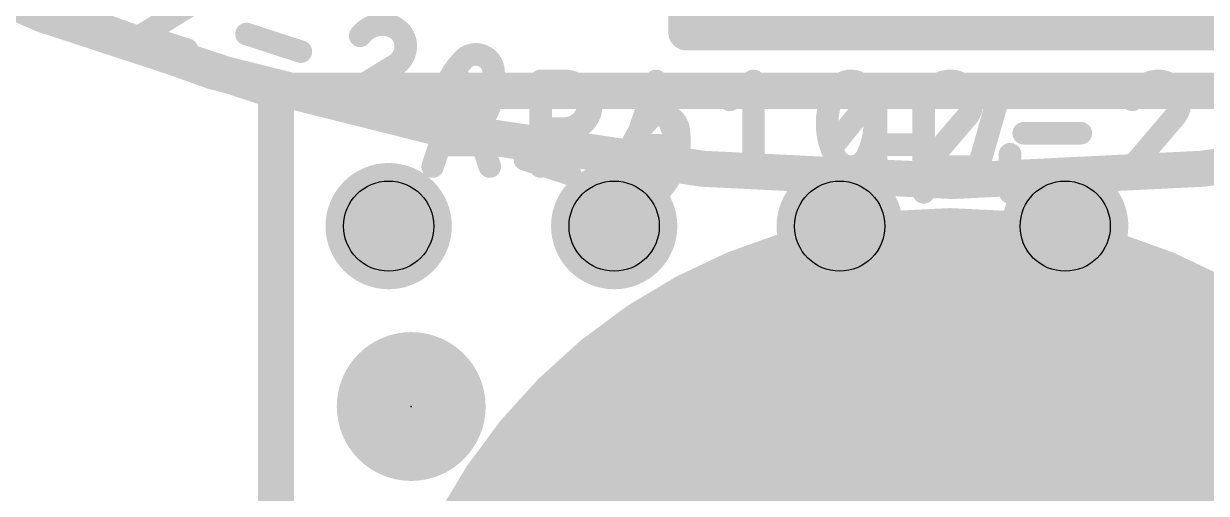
# Model space of a CAD drawing. Extents: x -30 to 92, y -59 to 43.
# Drawn here: x 9.37 to 16.03, y 5.48 to 8.13 of the extents above; entities that cross this region are included whole.
import ezdxf

# ---------------------------------------------------------------- set-up
doc = ezdxf.new("R2010")
doc.units = 0
for name, color, linetype in [('1', 12, 'CONTINUOUS'), ('16', 132, 'CONTINUOUS'), ('17', 110, 'CONTINUOUS'), ('20', 53, 'CONTINUOUS'), ('21', 41, 'CONTINUOUS'), ('23', 53, 'CONTINUOUS'), ('24', 53, 'CONTINUOUS'), ('25', 253, 'CONTINUOUS'), ('27', 253, 'CONTINUOUS'), ('29', 253, 'CONTINUOUS'), ('30', 253, 'CONTINUOUS')]:
    doc.layers.add(name, color=color, linetype=linetype)

# ---------------------------------------------------------------- blocks, each defined once
blk = doc.blocks.new('PIE')
at = {"const_width": 0.5}
blk.add_lwpolyline([(0, -0.25, 1), (0, 0.25, 1), (0, -0.25)], format="xyb", dxfattribs=at)
blk = doc.blocks.new('ROUNDP')
at = {"const_width": 0.5}
blk.add_lwpolyline([(0, -0.25, 1), (0, 0.25, 1), (0, -0.25)], format="xyb", dxfattribs=at)

msp = doc.modelspace()

# ---------------------------------------------------------------- linework, layer by layer
at = {"layer": '1'}
for points, const_width in [([(0.254, 21.59, 0.4142), (14.605, 7.239)], 0.2032), ([(14.605, 7.239, 0.4142), (28.956, 21.59)], 0.2032), ([(14.605, 7.2898, 1), (14.605, 7.1882)], 0.1016), ([(14.605, 7.1882, 1), (14.605, 7.2898)], 0.1016)]:
    msp.add_lwpolyline(points, format="xyb", dxfattribs=dict(at, const_width=const_width))
at = {"layer": '16'}
for points, const_width in [([(14.605, 7.239, 0.4142), (28.9878, 21.6218)], 0.2032), ([(0.2858, 21.5583, 0.4142), (14.605, 7.239)], 0.2032), ([(10.8458, 7.747, 1), (10.7442, 7.747)], 0.1016), ([(10.795, 7.7978, 1), (10.795, 7.6962)], 0.1016), ([(14.605, 7.2898, 1), (14.605, 7.1882)], 0.1016), ([(14.605, 7.1882, 1), (14.605, 7.2898)], 0.1016)]:
    msp.add_lwpolyline(points, format="xyb", dxfattribs=dict(at, const_width=const_width))
at = {"layer": '16', "const_width": 0.2032}
for points in [[(10.795, 3.81), (10.795, 7.747)], [(10.795, 7.747), (18.415, 7.747)]]:
    msp.add_lwpolyline(points, dxfattribs=at)
at = {"layer": '20'}
for points, const_width in [([(10.795, 35.433, 0.762), (10.795, 7.747)], 0.2032), ([(10.8458, 7.747, 1), (10.7442, 7.747)], 0.1016), ([(10.7815, 7.698, 1), (10.8085, 7.796)], 0.1016)]:
    msp.add_lwpolyline(points, format="xyb", dxfattribs=dict(at, const_width=const_width))
at = {"layer": '20', "const_width": 0.2032}
msp.add_lwpolyline([(10.795, 7.747), (10.795, 3.81)], dxfattribs=at)
at = {"layer": '20'}
for centre in [(11.43, 6.985), (12.7, 6.985), (13.97, 6.985), (15.24, 6.985)]:
    msp.add_circle(centre, 0.254, dxfattribs=at)
at = {"layer": '21'}
for points, const_width in [([(14.605, 7.239, 1), (14.605, 35.941, 1), (14.605, 7.239)], 0.2032), ([(13.105, 8.125, 1), (13.105, 8.025)], 0.1), ([(13.055, 8.075, 1), (13.155, 8.075)], 0.1), ([(16.055, 8.075, 1), (16.155, 8.075)], 0.1)]:
    msp.add_lwpolyline(points, format="xyb", dxfattribs=dict(at, const_width=const_width))
at = {"layer": '21', "const_width": 0.2}
for points in [[(13.105, 11.102), (13.105, 8.075)], [(16.105, 8.075), (16.105, 10.852)], [(13.105, 8.075), (16.105, 8.075)]]:
    msp.add_lwpolyline(points, dxfattribs=at)
at = {"layer": '23'}
msp.add_point((11.557, 5.969), dxfattribs=at)
at = {"layer": '24'}
msp.add_point((11.557, 5.969), dxfattribs=at)
at = {"layer": '25', "const_width": 0.127}
for points in [[(14.1748, 7.1755), (14.1748, 7.6581)], [(14.4429, 7.6581), (14.4429, 7.1755)], [(14.849, 7.6581), (14.7417, 7.2827)], [(14.1748, 7.4436), (14.4429, 7.4436)], [(14.9294, 7.39), (14.9294, 7.1755)], [(14.7417, 7.2827), (15.0098, 7.2827)]]:
    msp.add_lwpolyline(points, dxfattribs=at)
at = {"layer": '25', "const_width": 0.0635}
for points in [[(14.2065, 7.6581, 1), (14.143, 7.6581)], [(14.4746, 7.6581, 1), (14.4111, 7.6581)], [(14.8795, 7.6494, 1), (14.8184, 7.6668)], [(14.1748, 7.4754, 1), (14.1748, 7.4119)], [(14.4429, 7.4119, 1), (14.4429, 7.4754)], [(14.9611, 7.39, 1), (14.8976, 7.39)], [(14.7417, 7.3145, 1), (14.7417, 7.251)], [(15.0098, 7.251, 1), (15.0098, 7.3145)], [(14.7112, 7.2915, 1), (14.7722, 7.274)], [(14.143, 7.1755, 1), (14.2065, 7.1755)], [(14.4111, 7.1755, 1), (14.4746, 7.1755)], [(14.8976, 7.1755, 1), (14.9611, 7.1755)]]:
    msp.add_lwpolyline(points, format="xyb", dxfattribs=at)
at = {"layer": '27'}
for points, const_width in [([(9.6461, 8.1893, 0.3204), (9.7561, 8.224)], 0.127), ([(10.6393, 8.0973, 1), (10.6197, 8.0369)], 0.0635), ([(11.4429, 8.1129, 0.3252), (11.2696, 8.0565)], 0.127), ([(11.5204, 7.9609, 0.4142), (11.4429, 8.1129)], 0.127), ([(11.4527, 8.1431, 1), (11.4331, 8.0827)], 0.0635), ([(11.4331, 8.0827, 1), (11.4527, 8.1431)], 0.0635), ([(10.0502, 8.0914, 1), (10.0306, 8.031)], 0.0635), ([(10.0238, 8.0882, 1), (10.0571, 8.0341)], 0.0635), ([(11.2438, 8.0751, 1), (11.2953, 8.0378)], 0.0635), ([(10.2856, 7.9481, 1), (10.3052, 8.0085)], 0.0635), ([(10.9257, 7.9375, 1), (10.9453, 7.9979)], 0.0635), ([(11.4532, 7.884, 0.2053), (11.5204, 7.9609)], 0.127), ([(11.4902, 7.9707, 1), (11.5506, 7.951)], 0.0635), ([(11.5506, 7.951, 1), (11.4902, 7.9707)], 0.0635), ([(11.952, 7.9475, 0.3204), (11.842, 7.9127)], 0.127), ([(12.0205, 7.8547, 0.3205), (11.952, 7.9475)], 0.127), ([(11.9618, 7.9777, 1), (11.9422, 7.9173)], 0.0635), ([(11.9422, 7.9173, 1), (11.9618, 7.9777)], 0.0635), ([(11.4394, 7.9127, 1), (11.4669, 7.8554)], 0.0635), ([(11.4698, 7.857, 1), (11.4365, 7.9111)], 0.0635), ([(11.842, 7.9127, 0.1138), (11.7499, 7.7594)], 0.127), ([(11.8166, 7.9318, 1), (11.8674, 7.8937)], 0.0635), ([(11.8649, 7.8907, 1), (11.8192, 7.9348)], 0.0635), ([(11.8688, 7.8131, 1), (11.8085, 7.7931)], 0.0635), ([(11.8688, 7.7931, 1), (11.8085, 7.8131)], 0.0635), ([(12.0049, 7.6766, 0.1139), (12.0205, 7.8547)], 0.127), ([(12.0519, 7.8591, 1), (11.9891, 7.8503)], 0.0635), ([(11.9888, 7.8542, 1), (12.0522, 7.8552)], 0.0635), ([(12.0383, 7.7858, 1), (12.0034, 7.8389)], 0.0635), ([(12.3179, 7.8031, 1), (12.2544, 7.8031)], 0.0635), ([(12.2862, 7.8349, 1), (12.2862, 7.7714)], 0.0635), ([(12.4202, 7.8349, 1), (12.4202, 7.7714)], 0.0635), ([(12.4202, 7.535, 1), (12.4202, 7.8031)], 0.127), ([(12.4202, 7.7714, 1), (12.4202, 7.8349)], 0.0635), ([(12.966, 7.8131, 1), (12.9058, 7.7931)], 0.0635), ([(12.966, 7.7931, 1), (12.9058, 7.8131)], 0.0635), ([(13.5163, 7.8031, 1), (13.4528, 7.8031)], 0.0635), ([(13.5044, 7.7783, 1), (13.4647, 7.8279)], 0.0635), ([(14.0332, 7.8031, 0.3205), (13.9394, 7.7361)], 0.127), ([(14.127, 7.7361, 0.3205), (14.0332, 7.8031)], 0.127), ([(14.0332, 7.8348, 1), (14.0332, 7.7714)], 0.0635), ([(14.0332, 7.7714, 1), (14.0332, 7.8348)], 0.0635), ([(14.5952, 7.8031, 0.3252), (14.4478, 7.6959)], 0.127), ([(14.7159, 7.6824, 0.4142), (14.5952, 7.8031)], 0.127), ([(14.5952, 7.8348, 1), (14.5952, 7.7713)], 0.0635), ([(14.5952, 7.7714, 1), (14.5952, 7.8348)], 0.0635), ([(15.7657, 7.8031, 0.3252), (15.6182, 7.6959)], 0.127), ([(15.8863, 7.6824, 0.4142), (15.7657, 7.8031)], 0.127), ([(15.7657, 7.8348, 1), (15.7657, 7.7713)], 0.0635), ([(15.7657, 7.7714, 1), (15.7657, 7.8348)], 0.0635), ([(11.7499, 7.7594, 0.1139), (11.7343, 7.5812)], 0.127), ([(11.7197, 7.7692, 1), (11.7801, 7.7496)], 0.0635), ([(11.7801, 7.7496, 1), (11.7197, 7.7692)], 0.0635), ([(12.4865, 7.7738, 0.3252), (12.3131, 7.7174)], 0.127), ([(12.564, 7.6218, 0.4142), (12.4865, 7.7738)], 0.127), ([(12.4963, 7.804, 1), (12.4767, 7.7436)], 0.0635), ([(12.4767, 7.7436, 1), (12.4963, 7.804)], 0.0635), ([(13.9394, 7.7361, 0.1139), (13.8991, 7.5618)], 0.127), ([(13.9679, 7.7222, 1), (13.9108, 7.75)], 0.0635), ([(14.1673, 7.5618, 0.1139), (14.127, 7.7361)], 0.127), ([(14.1556, 7.75, 1), (14.0985, 7.7222)], 0.0635), ([(11.1369, 7.7265, 1), (11.1702, 7.6724)], 0.0635), ([(11.1634, 7.7297, 1), (11.1438, 7.6693)], 0.0635), ([(11.9128, 7.5232, 0.1138), (12.0049, 7.6766)], 0.127), ([(12.0351, 7.6668, 1), (11.9747, 7.6864)], 0.0635), ([(12.2874, 7.736, 1), (12.3388, 7.6987)], 0.0635), ([(13.3307, 7.7206, 1), (13.3703, 7.6711)], 0.0635), ([(13.9093, 7.7464, 1), (13.9694, 7.7258)], 0.0635), ([(14.097, 7.7258, 1), (14.1571, 7.7464)], 0.0635), ([(14.1652, 7.676, 1), (14.1157, 7.7157)], 0.0635), ([(14.4176, 7.7056, 1), (14.478, 7.6861)], 0.0635), ([(14.6757, 7.5886, 0.2053), (14.7159, 7.6824)], 0.127), ([(14.7476, 7.6824, 1), (14.6841, 7.6824)], 0.0635), ([(15.588, 7.7056, 1), (15.6484, 7.6861)], 0.0635), ([(15.8461, 7.5886, 0.2053), (15.8863, 7.6824)], 0.127), ([(15.9181, 7.6824, 1), (15.8546, 7.6824)], 0.0635), ([(11.3987, 7.5864, 1), (11.4184, 7.6468)], 0.0635), ([(11.7165, 7.6502, 1), (11.7514, 7.5971)], 0.0635), ([(11.9747, 7.6864, 1), (12.0351, 7.6668)], 0.0635), ([(12.4967, 7.545, 0.2053), (12.564, 7.6218)], 0.127), ([(12.5338, 7.6316, 1), (12.5942, 7.612)], 0.0635), ([(12.5942, 7.612, 1), (12.5338, 7.6316)], 0.0635), ([(12.9955, 7.6084, 0.3204), (12.8856, 7.5737)], 0.127), ([(13.0641, 7.5157, 0.3205), (12.9955, 7.6084)], 0.127), ([(13.0053, 7.6386, 1), (12.9857, 7.5782)], 0.0635), ([(12.9857, 7.5782, 1), (13.0053, 7.6386)], 0.0635), ([(14.6841, 7.6824, 1), (14.7476, 7.6824)], 0.0635), ([(15.8546, 7.6824, 1), (15.9181, 7.6824)], 0.0635), ([(11.7661, 7.5818, 1), (11.7026, 7.5807)], 0.0635), ([(11.7343, 7.5812, 0.3204), (11.8028, 7.4885)], 0.127), ([(11.7029, 7.5768, 1), (11.7657, 7.5857)], 0.0635), ([(12.2862, 7.5667, 1), (12.2862, 7.5032)], 0.0635), ([(12.4202, 7.5667, 1), (12.4202, 7.5032)], 0.0635), ([(12.4202, 7.5032, 1), (12.4202, 7.5667)], 0.0635), ([(12.483, 7.5736, 1), (12.5104, 7.5163)], 0.0635), ([(12.5134, 7.5179, 1), (12.4801, 7.572)], 0.0635), ([(12.8856, 7.5737, 0.1138), (12.7935, 7.4203)], 0.127), ([(12.8602, 7.5927, 1), (12.911, 7.5546)], 0.0635), ([(12.9084, 7.5516, 1), (12.8627, 7.5957)], 0.0635), ([(13.8991, 7.5618, 0.1139), (13.9394, 7.3875)], 0.127), ([(13.9309, 7.5618, 1), (13.8674, 7.5618)], 0.0635), ([(13.8674, 7.5618, 1), (13.9309, 7.5618)], 0.0635), ([(14.127, 7.3875, 0.1139), (14.1673, 7.5618)], 0.127), ([(14.199, 7.5618, 1), (14.1355, 7.5618)], 0.0635), ([(14.1355, 7.5618, 1), (14.199, 7.5618)], 0.0635), ([(14.6538, 7.6116, 1), (14.6976, 7.5656)], 0.0635), ([(14.6999, 7.568, 1), (14.6515, 7.6092)], 0.0635), ([(15.8242, 7.6116, 1), (15.868, 7.5656)], 0.0635), ([(15.8703, 7.568, 1), (15.8219, 7.6092)], 0.0635), ([(11.8028, 7.4885, 0.3204), (11.9128, 7.5232)], 0.127), ([(11.8126, 7.5187, 1), (11.793, 7.4583)], 0.0635), ([(11.793, 7.4583, 1), (11.8127, 7.5187)], 0.0635), ([(11.89, 7.5453, 1), (11.9356, 7.5012)], 0.0635), ([(11.9382, 7.5042, 1), (11.8874, 7.5423)], 0.0635), ([(13.0485, 7.3375, 0.1139), (13.0641, 7.5157)], 0.127), ([(13.0955, 7.5201, 1), (13.0326, 7.5112)], 0.0635), ([(13.0323, 7.5151, 1), (13.0958, 7.5162)], 0.0635), ([(13.0818, 7.4467, 1), (13.0469, 7.4998)], 0.0635), ([(15.0062, 7.5399, 1), (15.0062, 7.4764)], 0.0635), ([(15.3279, 7.4764, 1), (15.3279, 7.5399)], 0.0635), ([(11.718, 7.4729, 1), (11.718, 7.4094)], 0.0635), ([(11.9593, 7.4094, 1), (11.9593, 7.4729)], 0.0635), ([(12.7935, 7.4203, 0.1139), (12.7779, 7.2422)], 0.127), ([(12.7633, 7.4302, 1), (12.8237, 7.4105)], 0.0635), ([(12.8237, 7.4105, 1), (12.7633, 7.4301)], 0.0635), ([(12.8153, 7.4729, 1), (12.8153, 7.4094)], 0.0635), ([(13.0566, 7.4094, 1), (13.0566, 7.4729)], 0.0635), ([(13.9012, 7.4476, 1), (13.9507, 7.4079)], 0.0635), ([(12.2069, 7.3906, 1), (12.1873, 7.3302)], 0.0635), ([(12.1805, 7.3874, 1), (12.2138, 7.3334)], 0.0635), ([(12.9564, 7.1842, 0.1138), (13.0485, 7.3375)], 0.127), ([(13.0787, 7.3277, 1), (13.0183, 7.3473)], 0.0635), ([(13.9694, 7.3978, 1), (13.9093, 7.3772)], 0.0635), ([(13.9394, 7.3875, 0.3205), (14.0332, 7.3205)], 0.127), ([(13.9108, 7.3736, 1), (13.9679, 7.4014)], 0.0635), ([(14.0332, 7.3205, 0.3205), (14.127, 7.3875)], 0.127), ([(14.0985, 7.4014, 1), (14.1556, 7.3736)], 0.0635), ([(14.1571, 7.3772, 1), (14.097, 7.3978)], 0.0635), ([(11.6477, 7.3305, 1), (11.7079, 7.3105)], 0.0635), ([(11.9694, 7.3105, 1), (12.0296, 7.3305)], 0.0635), ([(12.2544, 7.3205, 1), (12.3179, 7.3205)], 0.0635), ([(12.4423, 7.2473, 1), (12.4619, 7.3077)], 0.0635), ([(12.7449, 7.3305, 1), (12.8052, 7.3105)], 0.0635), ([(12.7601, 7.3111, 1), (12.795, 7.258)], 0.0635), ([(13.0183, 7.3473, 1), (13.0787, 7.3277)], 0.0635), ([(13.0667, 7.3105, 1), (13.1269, 7.3305)], 0.0635), ([(13.3505, 7.3522, 1), (13.3505, 7.2888)], 0.0635), ([(13.4528, 7.3205, 1), (13.5163, 7.3205)], 0.0635), ([(13.6186, 7.2888, 1), (13.6186, 7.3522)], 0.0635), ([(14.0332, 7.3522, 1), (14.0332, 7.2888)], 0.0635), ([(14.0332, 7.2888, 1), (14.0332, 7.3522)], 0.0635), ([(14.4478, 7.3522, 1), (14.4478, 7.2888)], 0.0635), ([(14.4236, 7.3411, 1), (14.472, 7.2999)], 0.0635), ([(14.7159, 7.2888, 1), (14.7159, 7.3522)], 0.0635), ([(15.594, 7.3411, 1), (15.6424, 7.2999)], 0.0635), ([(15.6182, 7.3522, 1), (15.6182, 7.2888)], 0.0635), ([(15.8863, 7.2888, 1), (15.8863, 7.3522)], 0.0635), ([(12.8096, 7.2427, 1), (12.7461, 7.2416)], 0.0635), ([(12.7779, 7.2422, 0.3204), (12.8464, 7.1494)], 0.127), ([(12.7464, 7.2378, 1), (12.8093, 7.2466)], 0.0635), ([(12.8464, 7.1494, 0.3204), (12.9564, 7.1842)], 0.127), ([(12.8562, 7.1796, 1), (12.8366, 7.1192)], 0.0635), ([(12.8366, 7.1192, 1), (12.8562, 7.1796)], 0.0635), ([(12.9335, 7.2062, 1), (12.9792, 7.1621)], 0.0635), ([(12.9817, 7.1651, 1), (12.931, 7.2032)], 0.0635)]:
    msp.add_lwpolyline(points, format="xyb", dxfattribs=dict(at, const_width=const_width))
at = {"layer": '27', "const_width": 0.127}
for points in [[(10.34, 8.2457), (10.0404, 8.0612)], [(10.6295, 8.0671), (10.9355, 7.9677)], [(10.0404, 8.0612), (10.2954, 7.9783)], [(11.4532, 7.884), (11.1536, 7.6995)], [(11.6778, 7.3205), (11.8387, 7.8031)], [(11.734, 7.6236), (12.0208, 7.8123)], [(11.8387, 7.8031), (11.9995, 7.3205)], [(12.2862, 7.3205), (12.2862, 7.8031)], [(12.2862, 7.8031), (12.4202, 7.8031)], [(12.7751, 7.3205), (12.9359, 7.8031)], [(12.9359, 7.8031), (13.0968, 7.3205)], [(13.3505, 7.6959), (13.4846, 7.8031)], [(13.4846, 7.8031), (13.4846, 7.3205)], [(11.1536, 7.6995), (11.4085, 7.6166)], [(13.926, 7.4277), (14.1404, 7.6959)], [(12.4967, 7.545), (12.1971, 7.3604)], [(12.4202, 7.535), (12.2862, 7.535)], [(14.6757, 7.5886), (14.4478, 7.3205)], [(15.8461, 7.5886), (15.6182, 7.3205)], [(12.7775, 7.2846), (13.0644, 7.4733)], [(15.0062, 7.5082), (15.3279, 7.5082)], [(11.9593, 7.4412), (11.718, 7.4412)], [(13.0566, 7.4412), (12.8153, 7.4412)], [(12.1971, 7.3604), (12.4521, 7.2775)], [(13.3505, 7.3205), (13.6186, 7.3205)], [(14.4478, 7.3205), (14.7159, 7.3205)], [(15.6182, 7.3205), (15.8863, 7.3205)]]:
    msp.add_lwpolyline(points, dxfattribs=at)
at = {"layer": '29', "const_width": 0.3556}
for points in [[(11.43, 6.8072, 1), (11.43, 7.1628, 1), (11.43, 6.8072)], [(12.7, 6.8072, 1), (12.7, 7.1628, 1), (12.7, 6.8072)], [(13.97, 6.8072, 1), (13.97, 7.1628, 1), (13.97, 6.8072)], [(15.24, 6.8072, 1), (15.24, 7.1628, 1), (15.24, 6.8072)]]:
    msp.add_lwpolyline(points, format="xyb", dxfattribs=at)
at = {"layer": '30', "const_width": 0.3556}
for points in [[(11.43, 6.8072, 1), (11.43, 7.1628, 1), (11.43, 6.8072)], [(12.7, 6.8072, 1), (12.7, 7.1628, 1), (12.7, 6.8072)], [(13.97, 6.8072, 1), (13.97, 7.1628, 1), (13.97, 6.8072)], [(15.24, 6.8072, 1), (15.24, 7.1628, 1), (15.24, 6.8072)]]:
    msp.add_lwpolyline(points, format="xyb", dxfattribs=at)

# ---------------------------------------------------------------- block references
at = {"layer": '1', "xscale": 0.635, "yscale": 0.635}
msp.add_blockref('PIE', (11.557, 5.969), dxfattribs=at)
at = {"layer": '16', "xscale": 0.635, "yscale": 0.635}
msp.add_blockref('PIE', (11.557, 5.969), dxfattribs=at)
at = {"layer": '17', "xscale": 6.35, "yscale": 6.35}
msp.add_blockref('ROUNDP', (14.5923, 3.81), dxfattribs=at)
msp.add_blockref('ROUNDP', (14.5923, 3.81), dxfattribs=at)
at = {"layer": '29'}
for name, p, xscale, yscale in [('ROUNDP', (14.5923, 3.81), 6.5532, 6.5532), ('PIE', (11.557, 5.969), 0.8382, 0.8382)]:
    msp.add_blockref(name, p, dxfattribs=dict(at, xscale=xscale, yscale=yscale))
at = {"layer": '30'}
for name, p, xscale, yscale in [('ROUNDP', (14.5923, 3.81), 6.5532, 6.5532), ('PIE', (11.557, 5.969), 0.8382, 0.8382)]:
    msp.add_blockref(name, p, dxfattribs=dict(at, xscale=xscale, yscale=yscale))

doc.saveas('drawing.dxf')
